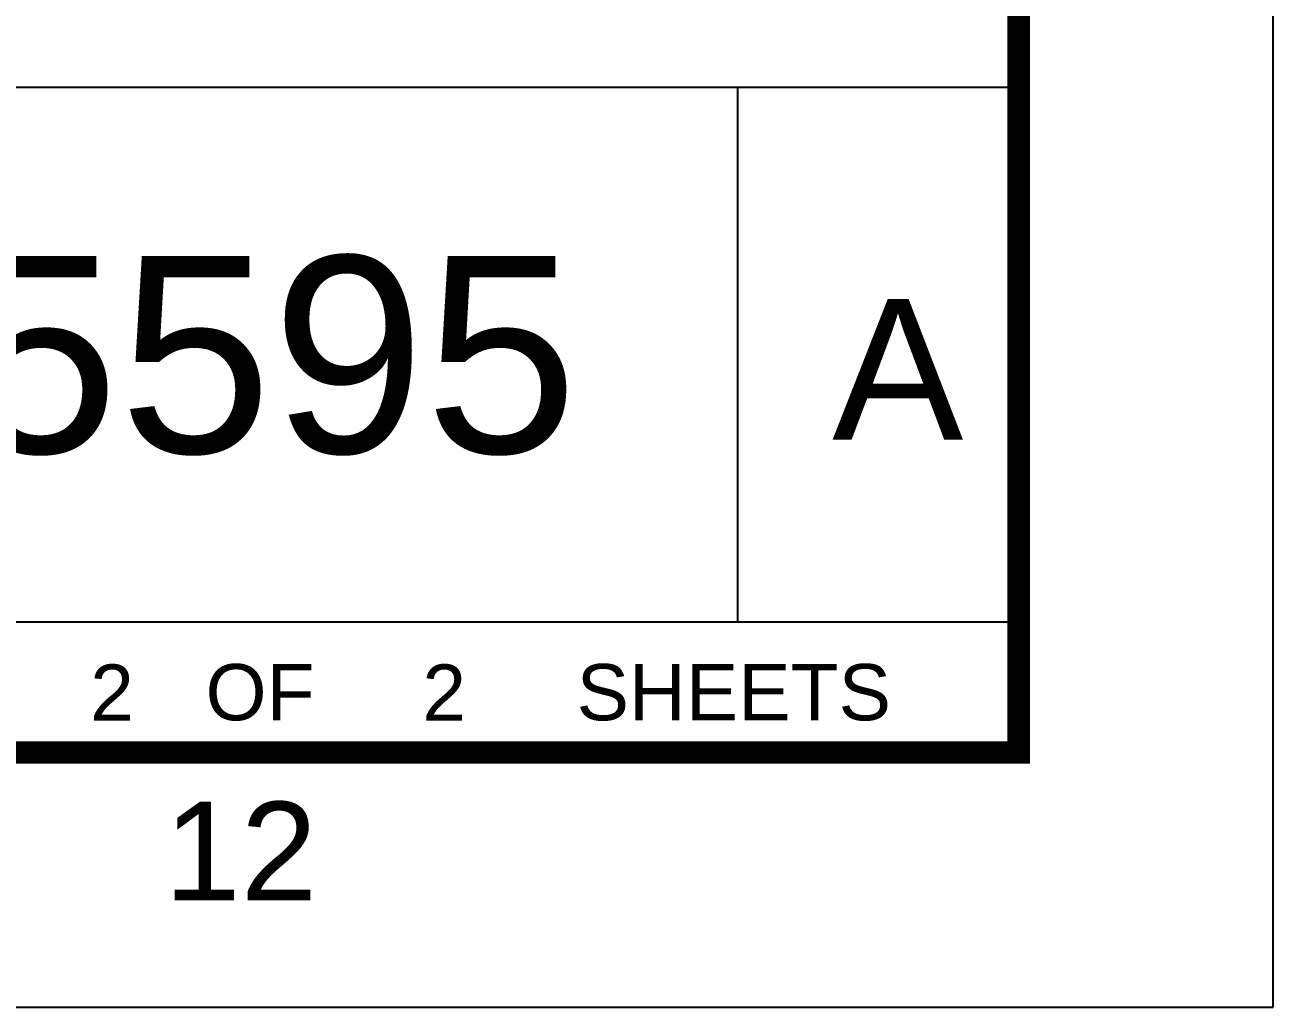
# Paper-space layout 'RETIC (2)' of a CAD drawing. Header units: metres. Extents: x -9 to 795, y -5 to 571.
# Drawn here: x 751.04 to 795.41, y -5.39 to 29.52 of the extents above; entities that cross this region are included whole.
import ezdxf
from ezdxf.enums import TextEntityAlignment as Align

# ---------------------------------------------------------------- set-up
doc = ezdxf.new("R2010")
doc.units = ezdxf.units.M
doc.header["$LTSCALE"] = 0.7
doc.layers.add('Notes', color=7, linetype='Continuous')
doc.layers.add('SupportsUG_SP_EXT', color=7, linetype='Continuous')
doc.layers.get('SupportsUG_SP_EXT').off()
doc.styles.add('ARIAL', font='arial.ttf', dxfattribs={"height": 2})
doc.styles.add('iecISOCP', font='isocp.shx')
doc.styles.get("Standard").update_dxf_attribs({"font": 'arial.ttf'})

# ---------------------------------------------------------------- blocks, each defined once
blk = doc.blocks.new('A1_FRAME_TITLE')
at = {"layer": 'Notes', "color": 7}
for p, q in [((725.121, 29.618), (795.121, 29.618)), ((725.121, 29.618), (795.121, 29.618)), ((785.121, 10.618), (785.121, 29.618)), ((785.121, 10.618), (785.121, 29.618)), ((741.121, 10.618), (795.121, 10.618)), ((741.121, 10.618), (795.121, 10.618))]:
    blk.add_line(p, q, dxfattribs=at)
at = {"layer": 'Notes', "color": 7, "linetype": 'Continuous'}
blk.add_lwpolyline([(-0.044, -3.071), (804.151, -3.071), (804.151, 573.257), (-0.044, 573.257)], close=True, dxfattribs=at)
blk.add_lwpolyline([(-0.044, -3.071), (804.151, -3.071), (804.151, 573.257), (-0.044, 573.257)], close=True, dxfattribs=at)
at = {"layer": 'Notes', "color": 7, "linetype": 'Continuous', "const_width": 0.8}
blk.add_lwpolyline([(9, 5.973), (795.107, 5.973), (795.107, 564.213), (9, 564.213)], close=True, dxfattribs=at)
blk.add_lwpolyline([(9, 5.973), (795.107, 5.973), (795.107, 564.213), (9, 564.213)], close=True, dxfattribs=at)
at = {"layer": 'Notes', "color": 7, "style": 'ARIAL'}
blk.add_text('SHEET No         OF            SHEETS', height=2, dxfattribs=at).set_placement((768.06, 8.119), align=Align.MIDDLE_CENTER)
blk.add_text('SHEET No         OF            SHEETS', height=2, dxfattribs=at).set_placement((768.06, 8.119), align=Align.MIDDLE_CENTER)
blk.add_text('12', height=3.5, dxfattribs=at).set_placement((764.73, 0.723))
blk.add_text('12', height=3.5, dxfattribs=at).set_placement((764.73, 0.723))
at = {"layer": 'Notes', "color": 7}
blk.add_attdef('EPD_REF_NO', text='', height=5, dxfattribs=at).set_placement((760.121, 52.772), align=Align.CENTER)
blk.add_attdef('EPD_REF_NO', text='', height=5, dxfattribs=at).set_placement((760.121, 52.772), align=Align.CENTER)
at = {"layer": 'Notes', "color": 3, "style": 'iecISOCP', "flags": 8}
blk.add_attdef('VERSION_NO', text='', height=2.5, rotation=90, dxfattribs=at).set_placement((272.817, 44.54), align=Align.MIDDLE_CENTER)
blk.add_attdef('VERSION_NO', text='', height=2.5, rotation=90, dxfattribs=at).set_placement((272.817, 44.54), align=Align.MIDDLE_CENTER)
at = {"layer": 'Notes', "color": 7, "style": 'ARIAL'}
for tag, p in [('CAP_NO', (483.942, 43.457)), ('CAP_NO', (483.942, 43.457)), ('IE_NUM', (483.804, 37.81)), ('IE_NUM', (483.804, 37.81)), ('REF_No_1', (305.995, 32.31)), ('REF_No_1', (305.995, 32.31)), ('REF_1', (327.555, 32.31)), ('REF_1', (327.555, 32.31)), ('HV_SWITCH', (484.218, 32.163)), ('HV_SWITCH', (484.218, 32.163)), ('GEN_WO', (412.463, 31.763)), ('GEN_WO', (412.463, 31.763)), ('REF_No_2', (305.995, 26.31)), ('REF_No_2', (305.995, 26.31)), ('REF_2', (327.555, 26.31)), ('REF_2', (327.555, 26.31)), ('OH_WO', (412.463, 25.812)), ('OH_WO', (412.463, 25.812)), ('UBD_REF', (483.804, 25.828)), ('UBD_REF', (483.804, 25.828)), ('REF_No_3', (305.995, 20.31)), ('REF_No_3', (305.995, 20.31)), ('REF_3', (327.555, 20.31)), ('REF_3', (327.555, 20.31)), ('UG_WO', (412.463, 20.052)), ('UG_WO', (412.463, 20.052)), ('GIS_MAP_No', (483.804, 20.043)), ('GIS_MAP_No', (483.804, 20.043)), ('REF_No_4', (305.995, 14.31)), ('REF_No_4', (305.995, 14.31)), ('REF_4', (327.555, 14.31)), ('REF_4', (327.555, 14.31)), ('HV_OP_DIAG', (484.081, 14.199)), ('HV_OP_DIAG', (484.081, 14.199)), ('SUB_WO', (412.463, 13.812)), ('SUB_WO', (412.463, 13.812)), ('LGA', (483.7, 7.777)), ('LGA', (483.7, 7.777))]:
    blk.add_attdef(tag, p, '', height=2, dxfattribs=at)
at = {"layer": 'Notes', "color": 7, "style": 'ARIAL', "width": 1.1}
for tag, p in [('T1', (655.128, 39.465)), ('T1', (655.128, 39.465)), ('T2', (655.128, 34.346)), ('T2', (655.128, 34.346)), ('T3', (655.128, 28.92)), ('T3', (655.128, 28.92)), ('T4', (655.128, 23.657)), ('T4', (655.128, 23.657)), ('T5', (655.128, 18.231)), ('T5', (655.128, 18.231)), ('T6', (655.128, 12.969)), ('T6', (655.128, 12.969))]:
    blk.add_attdef(tag, text='', height=3.5, dxfattribs=at).set_placement(p, align=Align.CENTER)
at = {"layer": 'Notes', "color": 7, "style": 'ARIAL'}
for tag, height, p in [('scale', 2, (538.51, 33.269)), ('scale', 2, (538.51, 33.269)), ('DRAWN', 2, (538.51, 24.931)), ('DRAWN', 2, (538.51, 24.931)), ('REV', 5, (790.809, 17.095)), ('REV', 5, (790.809, 17.095)), ('DESIGN', 2, (576.371, 9.155)), ('DESIGN', 2, (576.371, 9.155)), ('CHD', 2, (538.51, 8.931)), ('CHD', 2, (538.51, 8.931))]:
    blk.add_attdef(tag, text='', height=height, dxfattribs=at).set_placement(p, align=Align.CENTER)
blk.add_attdef('NUM', text='', height=7, dxfattribs=at).set_placement((763.121, 20.118), align=Align.MIDDLE_CENTER)
blk.add_attdef('NUM', text='', height=7, dxfattribs=at).set_placement((763.121, 20.118), align=Align.MIDDLE_CENTER)
for tag, p in [('NS', (762.875, 8.119)), ('NS', (762.875, 8.119)), ('SHTS', (774.685, 8.119)), ('SHTS', (774.685, 8.119))]:
    blk.add_attdef(tag, text='', height=2, dxfattribs=at).set_placement(p, align=Align.MIDDLE)
at = {"layer": 'Notes', "style": 'iecISOCP'}
blk.add_attdef('ExportID', (9.023, 2.346), '', height=2.5, dxfattribs=at)
blk.add_attdef('ExportID', (9.023, 2.346), '', height=2.5, dxfattribs=at)
at = {"layer": 'Notes', "style": 'iecISOCP', "flags": 1}
for tag, p in [('ProjectType', (14.116, -26.841)), ('ProjectType', (14.116, -26.841)), ('ProjectNumber', (23.502, -26.862)), ('ProjectNumber', (23.502, -26.862)), ('DrawingNumber', (35.456, -26.847)), ('DrawingNumber', (35.456, -26.847)), ('ProjectDescription', (47.506, -26.869)), ('ProjectDescription', (47.506, -26.869)), ('ExportDate', (60.226, -26.833)), ('ExportDate', (60.226, -26.833)), ('ExportUserName', (69.096, -26.844)), ('ExportUserName', (69.096, -26.844)), ('DesignerCompanyName', (81.426, -26.837)), ('DesignerCompanyName', (81.426, -26.837)), ('ExportAreaOfInterest', (97.042, -26.857)), ('ExportAreaOfInterest', (97.042, -26.857)), ('GIS_SUCCESS', (111.939, -26.824)), ('GIS_SUCCESS', (111.939, -26.824)), ('CAD_SUCCESS', (121.73, -26.827)), ('CAD_SUCCESS', (121.73, -26.827)), ('DEPOTCODE', (132.048, -26.921)), ('DEPOTCODE', (132.048, -26.921)), ('ExportCategories', (140.025, -26.841)), ('ExportCategories', (140.025, -26.841)), ('Comments', (154.327, -26.927)), ('Comments', (154.327, -26.927)), ('EPD_-_VERSION_1.5', (161.744, -26.927)), ('EPD_-_VERSION_1.5', (161.744, -26.927))]:
    blk.add_attdef(tag, p, '', height=1, dxfattribs=at)

psp = doc.layouts.new('RETIC (2)')

# ---------------------------------------------------------------- block references
at = {"layer": 'SupportsUG_SP_EXT'}
ref = psp.add_blockref('A1_FRAME_TITLE', (-8.744, -2.316), dxfattribs=at)
ref.add_attrib('NUM', '505595', dxfattribs={"layer": 'Notes', "color": 7, "height": 7, "style": 'ARIAL'}).set_placement((754.377, 17.802), align=Align.MIDDLE_CENTER)
ref.add_attrib('REV', 'A', dxfattribs={"layer": 'Notes', "color": 7, "height": 5, "style": 'ARIAL'}).set_placement((782.065, 14.779), align=Align.CENTER)
ref.add_attrib('NS', '2', dxfattribs={"layer": 'Notes', "color": 7, "height": 2, "style": 'ARIAL'}).set_placement((754.131, 5.802), align=Align.MIDDLE)
ref.add_attrib('SHTS', '2', dxfattribs={"layer": 'Notes', "color": 7, "height": 2, "style": 'ARIAL'}).set_placement((765.941, 5.802), align=Align.MIDDLE)

doc.saveas('drawing.dxf')
